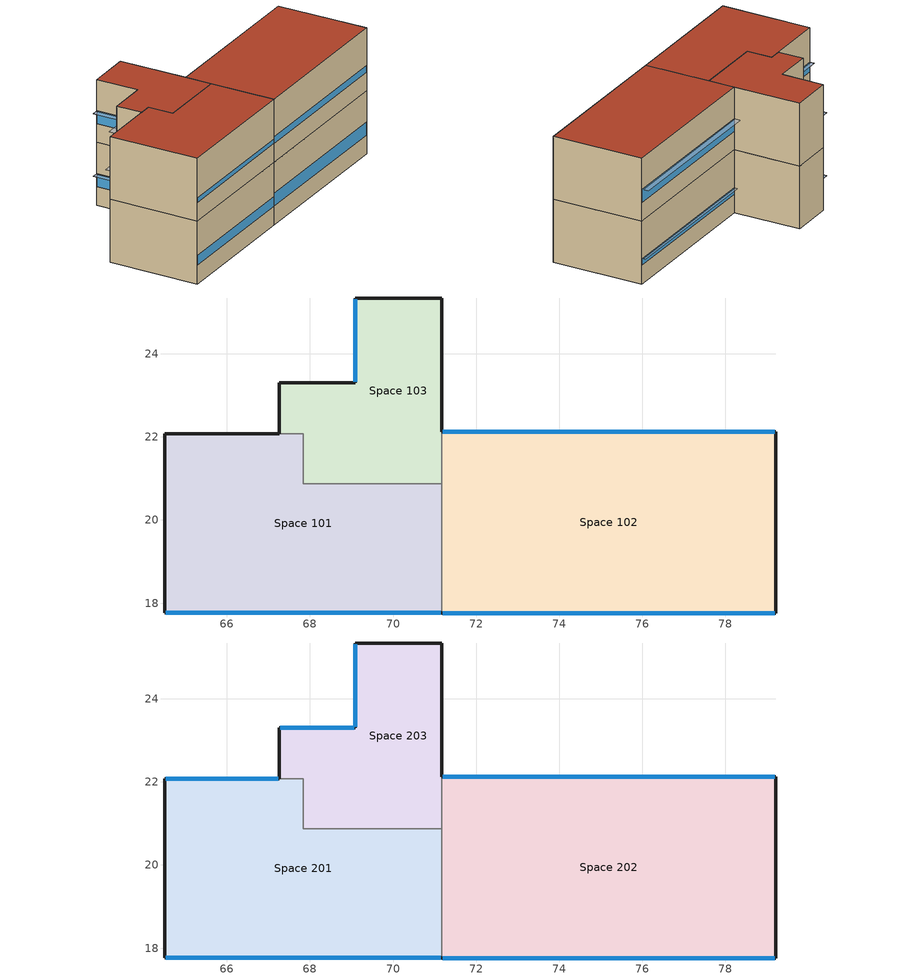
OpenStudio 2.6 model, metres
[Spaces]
Space 101
 floor ground: 67.84,22.07 67.84,20.87 71.17,20.87 71.17,17.76 64.51,17.76 64.51,22.07 z3
 wall outside: 67.26,22.07 64.51,22.07 64.51,17.76 71.17,17.76 z3:6
 wall to Space 102: 71.17,17.76 71.17,20.87 z3:6
 wall to Space 103: 71.17,20.87 67.84,20.87 67.84,22.07 67.26,22.07 z3:6
 window: 64.53,17.76 71.14,17.76 z3.9:4.35
Space 102
 floor ground: 79.21,22.12 79.21,17.76 71.17,17.76 71.17,22.12 z3
 wall outside: 71.17,17.76 79.21,17.76 79.21,22.12 71.17,22.12 z3:6
 wall to Space 103: 71.17,22.12 71.17,20.87 z3:6
 window: 71.19,17.76 79.18,17.76 z3.9:4.5; 79.18,22.12 71.19,22.12 z3.9:4.2
Space 103
 floor ground: 71.17,25.34 71.17,20.87 67.84,20.87 67.84,22.07 67.26,22.07 67.26,23.3 69.09,23.3 69.09,25.34 z3
 wall outside: 71.17,22.12 71.17,25.34 69.09,25.34 69.09,23.3 67.26,23.3 67.26,22.07 z3:6
 window: 69.09,25.32 69.09,23.33 z3.9:4.52
Space 201
 floor to Space 101: 67.84,22.07 67.84,20.87 71.17,20.87 71.17,17.76 64.51,17.76 64.51,22.07 z6
 wall outside: 67.26,22.07 64.51,22.07 64.51,17.76 71.17,17.76 z6:9
 wall to Space 202: 71.17,17.76 71.17,20.87 z6:9
 wall to Space 203: 71.17,20.87 67.84,20.87 67.84,22.07 67.26,22.07 z6:9
 window: 67.23,22.07 64.53,22.07 z6.9:7.36; 64.53,17.76 71.14,17.76 z6.9:7.11
 roof outside: 71.17,17.76 71.17,20.87 67.84,20.87 67.84,22.07 64.51,22.07 64.51,17.76 z9
Space 202
 floor to Space 102: 79.21,22.12 79.21,17.76 71.17,17.76 71.17,22.12 z6
 wall outside: 71.17,17.76 79.21,17.76 79.21,22.12 71.17,22.12 z6:9
 wall to Space 203: 71.17,22.12 71.17,20.87 z6:9
 window: 71.19,17.76 79.18,17.76 z6.9:7.2; 79.18,22.12 71.19,22.12 z6.9:7.5
 roof outside: 79.21,17.76 79.21,22.12 71.17,22.12 71.17,17.76 z9
Space 203
 floor to Space 103: 71.17,25.34 71.17,20.87 67.84,20.87 67.84,22.07 67.26,22.07 67.26,23.3 69.09,23.3 69.09,25.34 z6
 wall outside: 71.17,22.12 71.17,25.34 69.09,25.34 69.09,23.3 67.26,23.3 67.26,22.07 z6:9
 window: 69.09,25.32 69.09,23.33 z6.9:7.52; 69.06,23.3 67.28,23.3 z6.9:7.67
 roof outside: 71.17,20.87 71.17,25.34 69.09,25.34 69.09,23.3 67.26,23.3 67.26,22.07 67.84,22.07 67.84,20.87 z9
shading: 79.18,22.12 79.18,22.43 71.19,22.43 71.19,22.12 z7.5; 79.18,22.12 79.18,22.28 71.19,22.28 71.19,22.12 z4.2; 69.06,23.3 69.06,23.69 67.28,23.69 67.28,23.3 z7.67; 67.23,22.07 67.23,22.3 64.53,22.3 64.53,22.07 z7.36; 69.09,23.33 69.09,25.32 68.78,25.32 68.78,23.33 z7.52; 69.09,23.33 69.09,25.32 68.78,25.32 68.78,23.33 z4.52
[Building]
Building 1: Space Type=189.1-2009 - Office - OpenOffice - CZ4-8; Default Construction Set=189.1-2009 - CZ5 - Office
[Site]
Piacenza: Latitude {deg}=44.92; Longitude {deg}=9.73; Time Zone {hr}=1; Elevation {m}=134
[ClimateZones]
Climate Zone Institution Name 1=ASHRAE; Climate Zone Document Name 1=ANSI/ASHRAE Standard 169; Climate Zone Document Year 1=2006; Climate Zone Institution Name 2=CEC; Climate Zone Document Name 2=California Climate Zone Descriptions; Climate Zone Document Year 2=1995
[SizingPeriod:DesignDay] Sky Clearness=0; Rain Indicator=0; Snow Indicator=0; Day of Month=21; Daylight Saving Time Indicator=0; Dry-Bulb Temperature Range Modifier Type=DefaultMultipliers
Name | Maximum Dry-Bulb Temperature {C} | Daily Dry-Bulb Temperature Range {deltaC} | Humidity Indicating Conditions at Maximum Dry-Bulb | Barometric Pressure {Pa} | Wind Speed {m/s} | Wind Direction {deg} | Month | Day Type | Humidity Indicating Type | Solar Model Indicator | ASHRAE Taub | ASHRAE Taud
Piacenza Ann Htg 99.6% Condns DB | -6.1 | 0 | -6.1 | 99726 | 2 | 250 | 1 | WinterDesignDay | Wetbulb | ASHRAEClearSky
Piacenza Ann Hum_n 99.6% Condns DP=>MCDB | 3.5 | 0 | -11.3 | 99726 | 2 | 250 | 1 | WinterDesignDay | Dewpoint | ASHRAEClearSky
Piacenza Ann Htg Wind 99.6% Condns WS=>MCDB | 5.8 | 0 | 5.8 | 99726 | 8.9 | 250 | 1 | WinterDesignDay | Wetbulb | ASHRAEClearSky
Piacenza Ann Clg .4% Condns DB=>MWB | 33.1 | 11.9 | 22.7 | 99726 | 2.3 | 90 | 8 | SummerDesignDay | Wetbulb | ASHRAETau | 0.48 | 1.935
Piacenza Ann Clg .4% Condns WB=>MDB | 30.1 | 11.9 | 24.6 | 99726 | 2.3 | 90 | 8 | SummerDesignDay | Wetbulb | ASHRAETau | 0.48 | 1.935
Piacenza Ann Clg .4% Condns DP=>MDB | 27.4 | 11.9 | 23 | 99726 | 2.3 | 90 | 8 | SummerDesignDay | Dewpoint | ASHRAETau | 0.48 | 1.935
Piacenza Ann Clg .4% Condns Enth=>MDB | 30.3 | 11.9 | 74900 | 99726 | 2.3 | 90 | 8 | SummerDesignDay | Enthalpy | ASHRAETau | 0.48 | 1.935
COPENHAGEN Ann Htg 99.6% Condns DB | -9.2 | 0 | -9.2 | 101265 | 4.8 | 50 | 2 | WinterDesignDay | Wetbulb | ASHRAEClearSky
COPENHAGEN Ann Hum_n 99.6% Condns DP=>MCDB | -7.6 | 0 | -12 | 101265 | 4.8 | 50 | 2 | WinterDesignDay | Dewpoint | ASHRAEClearSky
COPENHAGEN Ann Htg Wind 99.6% Condns WS=>MCDB | 4.1 | 0 | 4.1 | 101265 | 14.7 | 50 | 2 | WinterDesignDay | Wetbulb | ASHRAEClearSky
COPENHAGEN Ann Clg .4% Condns DB=>MWB | 25.5 | 8 | 17.9 | 101265 | 4.6 | 160 | 7 | SummerDesignDay | Wetbulb | ASHRAETau | 0.447 | 1.986
COPENHAGEN Ann Clg .4% Condns WB=>MDB | 23.4 | 8 | 19.3 | 101265 | 4.6 | 160 | 7 | SummerDesignDay | Wetbulb | ASHRAETau | 0.447 | 1.986
COPENHAGEN Ann Clg .4% Condns DP=>MDB | 20.8 | 8 | 17.9 | 101265 | 4.6 | 160 | 7 | SummerDesignDay | Dewpoint | ASHRAETau | 0.447 | 1.986
COPENHAGEN Ann Clg .4% Condns Enth=>MDB | 23.1 | 8 | 54800 | 101265 | 4.6 | 160 | 7 | SummerDesignDay | Enthalpy | ASHRAETau | 0.447 | 1.986
[DefaultConstructionSet] Interior Partition Construction=Interior Partition
Name | Default Exterior Surface Constructions | Default Interior Surface Constructions | Default Ground Contact Surface Constructions | Default Exterior SubSurface Constructions | Default Interior SubSurface Constructions
189.1-2009 - CZ1 - Office | Default Surface Constructions 22 | Default Surface Constructions 23 | Default Surface Constructions 24 | Default Sub Surface Constructions 15 | Default Sub Surface Constructions 16
189.1-2009 - CZ5 - Office | Default Surface Constructions 13 | Default Surface Constructions 14 | Default Surface Constructions 15 | Default Sub Surface Constructions 9 | Default Sub Surface Constructions 10
[DefaultSurfaceConstructions]
Name | Floor Construction | Wall Construction | Roof Ceiling Construction
Default Surface Constructions 13 | ExtSlabCarpet 4in ClimateZone 1-8 | ASHRAE 189.1-2009 ExtWall Mass ClimateZone 5 | ASHRAE 189.1-2009 ExtRoof IEAD ClimateZone 2-5
Default Surface Constructions 14; Default Surface Constructions 23 | Interior Floor | Interior Wall | Interior Ceiling
Default Surface Constructions 15; Default Surface Constructions 24 | ExtSlabCarpet 4in ClimateZone 1-8 | ExtSlabCarpet 4in ClimateZone 1-8 | ExtSlabCarpet 4in ClimateZone 1-8
Default Surface Constructions 22 | ExtSlabCarpet 4in ClimateZone 1-8 | exterior wall mass climite zone 2_wall 3 | ASHRAE 189.1-2009 ExtRoof IEAD ClimateZone 1
[Construction]
ExtSlabCarpet 4in ClimateZone 1-8: MAT-CC05 4 HW CONCRETE, CP02 CARPET PAD
ASHRAE 189.1-2009 ExtRoof IEAD ClimateZone 1: Roof Membrane, Roof Insulation [18], Metal Decking
Interior Floor: F16 Acoustic tile, F05 Ceiling air space resistance, M11 100mm lightweight concrete
Interior Wall: G01a 19mm gypsum board, F04 Wall air space resistance, G01a 19mm gypsum board
Interior Ceiling: M11 100mm lightweight concrete, F05 Ceiling air space resistance, F16 Acoustic tile
ASHRAE 189.1-2009 ExtWindow ClimateZone 1: Theoretical Glass [167]
Exterior Door: F08 Metal surface, I01 25mm insulation board
Interior Window: Clear 3mm
Interior Door; Interior Partition: G05 25mm wood
ASHRAE 189.1-2009 ExtRoof IEAD ClimateZone 2-5: Roof Membrane, Roof Insulation [21], Metal Decking
ASHRAE 189.1-2009 ExtWindow ClimateZone 4-5: Theoretical Glass [207]
ASHRAE 189.1-2009 ExtWall Mass ClimateZone 5: 1IN Stucco, 8IN Concrete HW, Wall Insulation [40], 1/2IN Gypsum
exterior wall mass climite zone 2_wall 3: stucco_base 0,5, metal siding_wall 3, Insulation exterior wall_3, Insulation exterior wall_3, stucco_base 1,5
[Material] Thermal Absorptance=0.9
Name | Roughness | Thickness {m} | Conductivity {W/m-K} | Density {kg/m3} | Specific Heat {J/kg-K} | Solar Absorptance | Visible Absorptance
MAT-CC05 4 HW CONCRETE | Rough | 0.1016 | 1.311 | 2240 | 836.8 | 0.85 | 0.85
1IN Stucco | Smooth | 0.0253 | 0.6918 | 1858 | 837 | 0.92 | 0.92
8IN Concrete HW | MediumRough | 0.2033 | 1.7296 | 2243 | 837 | 0.65 | 0.65
1/2IN Gypsum | Smooth | 0.0127 | 0.16 | 784.9 | 830 | 0.4 | 0.4
Roof Membrane | VeryRough | 0.0095 | 0.16 | 1121.29 | 1460 | 0.7 | 0.7
Roof Insulation [18] | MediumRough | 0.1693 | 0.049 | 265 | 836.8 | 0.7 | 0.7
Metal Decking | MediumSmooth | 0.0015 | 45.006 | 7680 | 418.4 | 0.6 | 0.6
F16 Acoustic tile | MediumSmooth | 0.0191 | 0.06 | 368 | 590 | 0.3 | 0.3
M11 100mm lightweight concrete | MediumRough | 0.1016 | 0.53 | 1280 | 840 | 0.5 | 0.5
G01a 19mm gypsum board | MediumSmooth | 0.019 | 0.16 | 800 | 1090 | 0.4 | 0.4
F08 Metal surface | Smooth | 0.0008 | 45.28 | 7824 | 500 | 0.7 | 0.7
I01 25mm insulation board | MediumRough | 0.0254 | 0.03 | 43 | 1210 | 0.6 | 0.6
G05 25mm wood | MediumSmooth | 0.0254 | 0.15 | 608 | 1630 | 0.5 | 0.5
Roof Insulation [21] | MediumRough | 0.2105 | 0.049 | 265 | 836.8 | 0.7 | 0.7
Wall Insulation [40] | MediumRough | 0.0794 | 0.0432 | 91 | 837 | 0.5 | 0.5
stucco_base 1,5 | MediumRough | 0.015 | 0.6918 | 1858 | 837 | 0.92 | 0.92
stucco_base 0,5 | Smooth | 0.005 | 0.6918 | 1858 | 837 | 0.92 | 0.92
metal siding_wall 3 | Smooth | 0.0015 | 44.96 | 7688.86 | 410 | 0.2 | 0.2
Insulation exterior wall_3 | VeryRough | 0.08 | 0.05 | 19 | 960 | 0.7 | 0.7
[Material:NoMass]
CP02 CARPET PAD: Roughness=Smooth; Thermal Resistance {m2-K/W}=0.1; Thermal Absorptance=0.9; Solar Absorptance=0.8; Visible Absorptance=0.8
[Material:AirGap]
Name | Thermal Resistance {m2-K/W}
F05 Ceiling air space resistance | 0.18
F04 Wall air space resistance | 0.15
[DefaultSubSurfaceConstructions]
Name | Fixed Window Construction | Operable Window Construction | Door Construction | Tubular Daylight Dome Construction | Tubular Daylight Diffuser Construction
Default Sub Surface Constructions 9 | ASHRAE 189.1-2009 ExtWindow ClimateZone 4-5 | ASHRAE 189.1-2009 ExtWindow ClimateZone 4-5 | Exterior Door | Interior Window | Interior Window
Default Sub Surface Constructions 10; Default Sub Surface Constructions 16 | Interior Window | Interior Window | Interior Door
Default Sub Surface Constructions 15 | ASHRAE 189.1-2009 ExtWindow ClimateZone 1 | ASHRAE 189.1-2009 ExtWindow ClimateZone 1 | Exterior Door | Interior Window | Interior Window
[WindowMaterial:Glazing] Optical Data Type=SpectralAverage; Thickness {m}=0.003; Back Side Solar Reflectance at Normal Incidence=0; Back Side Visible Reflectance at Normal Incidence=0; Infrared Transmittance at Normal Incidence=0; Dirt Correction Factor for Solar and Visible Transmittance=1; Solar Diffusing=No
Name | Solar Transmittance at Normal Incidence | Front Side Solar Reflectance at Normal Incidence | Visible Transmittance at Normal Incidence | Front Side Visible Reflectance at Normal Incidence | Front Side Infrared Hemispherical Emissivity | Back Side Infrared Hemispherical Emissivity | Conductivity {W/m-K}
Theoretical Glass [167] | 0.2374 | 0.7126 | 0.2512 | 0.6988 | 0.985 | 0.985 | 2.1073
Clear 3mm | 0.837 | 0.075 | 0.898 | 0.081 | 0.84 | 0.84 | 0.9
Theoretical Glass [207] | 0.3311 | 0.6189 | 0.44 | 0.51 | 0.9 | 0.9 | 0.0133
[WindowMaterial:Blind]
Window Material Blind 1: Slat Width {m}=0.025; Slat Separation {m}=0.01875; Front Side Slat Beam Solar Reflectance=0.5; Back Side Slat Beam Solar Reflectance=0.5; Front Side Slat Diffuse Solar Reflectance=0.5; Back Side Slat Diffuse Solar Reflectance=0.5; Slat Beam Visible Transmittance=0
[SpaceType] Standards Building Type=Office
Name | Default Schedule Set | Design Specification Outdoor Air Object | Standards Space Type
189.1-2009 - Office - BreakRoom - CZ1-3 | 189.1-2009 - Office - BreakRoom - CZ1-3 Schedule Set | 189.1-2009 - Office - BreakRoom - CZ1-3 Ventilation | BreakRoom
189.1-2009 - Office - Lobby - CZ1-3 | 189.1-2009 - Office - Lobby - CZ1-3 Schedule Set | 189.1-2009 - Office - Lobby - CZ1-3 Ventilation | Lobby
189.1-2009 - Office - Stair - CZ1-3 | 189.1-2009 - Office - Stair - CZ1-3 Schedule Set | 189.1-2009 - Office - Stair - CZ1-3 Ventilation | Stair
189.1-2009 - Office - WholeBuilding - Sm Office - CZ1-3 | 189.1-2009 - Office - WholeBuilding - Sm Office - CZ1-3 Schedule Set | 189.1-2009 - Office - WholeBuilding - Sm Office - CZ1-3 Ventilation | WholeBuilding - Sm Office
189.1-2009 - Office - OpenOffice - CZ4-8 | 189.1-2009 - Office - OpenOffice - CZ4-8 Schedule Set | 189.1-2009 - Office - OpenOffice - CZ4-8 Ventilation | OpenOffice
[DefaultScheduleSet] Lighting Schedule=Office Bldg Light
Name | Number of People Schedule | People Activity Level Schedule | Electric Equipment Schedule | Infiltration Schedule
189.1-2009 - Office - BreakRoom - CZ1-3 Schedule Set; 189.1-2009 - Office - Lobby - CZ1-3 Schedule Set | Office Misc Occ | Office Activity | Office Bldg Equip | Office Infil Quarter On
189.1-2009 - Office - Stair - CZ1-3 Schedule Set |  |  |  | Office Infil Quarter On
189.1-2009 - Office - WholeBuilding - Sm Office - CZ1-3 Schedule Set | Small Office Bldg Occ | Small Office Activity | Small Office Bldg Equip | Small Office Infil Quarter On
189.1-2009 - Office - OpenOffice - CZ4-8 Schedule Set | Office Work Occ | Office Activity | Office Bldg Equip | Office Infil Quarter On
[Lights:Definition] Design Level Calculation Method=Watts/Area
Name | Watts per Space Floor Area {W/m2}
189.1-2009 - Office - BreakRoom - CZ1-3 Lights Definition | 11.625
189.1-2009 - Office - Lobby - CZ1-3 Lights Definition | 12.5938
189.1-2009 - Office - Stair - CZ1-3 Lights Definition | 5.81251
189.1-2009 - Office - WholeBuilding - Sm Office - CZ1-3 Lights Definition | 9.68752
189.1-2009 - Office - OpenOffice - CZ4-8 Lights Definition | 10.6563
[Lights]
Name | Lights Definition | Space or SpaceType | Schedule
189.1-2009 - Office - BreakRoom - CZ1-3 Lights | 189.1-2009 - Office - BreakRoom - CZ1-3 Lights Definition | 189.1-2009 - Office - BreakRoom - CZ1-3
189.1-2009 - Office - Lobby - CZ1-3 Lights | 189.1-2009 - Office - Lobby - CZ1-3 Lights Definition | 189.1-2009 - Office - Lobby - CZ1-3
189.1-2009 - Office - Stair - CZ1-3 Lights | 189.1-2009 - Office - Stair - CZ1-3 Lights Definition | 189.1-2009 - Office - Stair - CZ1-3
189.1-2009 - Office - WholeBuilding - Sm Office - CZ1-3 Lights | 189.1-2009 - Office - WholeBuilding - Sm Office - CZ1-3 Lights Definition | 189.1-2009 - Office - WholeBuilding - Sm Office - CZ1-3 | Office Bldg Light_base
189.1-2009 - Office - OpenOffice - CZ4-8 Lights | 189.1-2009 - Office - OpenOffice - CZ4-8 Lights Definition | 189.1-2009 - Office - OpenOffice - CZ4-8
[DesignSpecification:OutdoorAir] Outdoor Air Method=Sum
Name | Outdoor Air Flow per Person {m3/s-person} | Outdoor Air Flow per Floor Area {m3/s-m2}
189.1-2009 - Office - BreakRoom - CZ1-3 Ventilation; 189.1-2009 - Office - Lobby - CZ1-3 Ventilation | 0.00707921
189.1-2009 - Office - Stair - CZ1-3 Ventilation |  | 0.000254
189.1-2009 - Office - WholeBuilding - Sm Office - CZ1-3 Ventilation; 189.1-2009 - Office - OpenOffice - CZ4-8 Ventilation | 0.00943895
[People:Definition] Number of People Calculation Method=People/Area; Fraction Radiant=0.3
Name | People per Space Floor Area {person/m2}
189.1-2009 - Office - BreakRoom - CZ1-3 People Definition | 0.538196
189.1-2009 - Office - Lobby - CZ1-3 People Definition | 0.107639
189.1-2009 - Office - WholeBuilding - Sm Office - CZ1-3 People Definition | 0.0538196
189.1-2009 - Office - OpenOffice - CZ4-8 People Definition | 0.0565105
[People]
Name | People Definition | Space or SpaceType | Number of People Schedule
189.1-2009 - Office - BreakRoom - CZ1-3 People | 189.1-2009 - Office - BreakRoom - CZ1-3 People Definition | 189.1-2009 - Office - BreakRoom - CZ1-3
189.1-2009 - Office - Lobby - CZ1-3 People | 189.1-2009 - Office - Lobby - CZ1-3 People Definition | 189.1-2009 - Office - Lobby - CZ1-3
189.1-2009 - Office - WholeBuilding - Sm Office - CZ1-3 People | 189.1-2009 - Office - WholeBuilding - Sm Office - CZ1-3 People Definition | 189.1-2009 - Office - WholeBuilding - Sm Office - CZ1-3 | Small Office Bldg Occ 1_base
189.1-2009 - Office - OpenOffice - CZ4-8 People | 189.1-2009 - Office - OpenOffice - CZ4-8 People Definition | 189.1-2009 - Office - OpenOffice - CZ4-8
[SpaceInfiltration:DesignFlowRate] Design Flow Rate Calculation Method=Flow/ExteriorArea
Name | Space or SpaceType | Flow per Exterior Surface Area {m3/s-m2}
189.1-2009 - Office - BreakRoom - CZ1-3 Infiltration | 189.1-2009 - Office - BreakRoom - CZ1-3 | 0.00030226
189.1-2009 - Office - Lobby - CZ1-3 Infiltration | 189.1-2009 - Office - Lobby - CZ1-3 | 0.00030226
189.1-2009 - Office - Stair - CZ1-3 Infiltration | 189.1-2009 - Office - Stair - CZ1-3 | 0.00030226
189.1-2009 - Office - WholeBuilding - Sm Office - CZ1-3 Infiltration | 189.1-2009 - Office - WholeBuilding - Sm Office - CZ1-3 | 0.00030226
189.1-2009 - Office - OpenOffice - CZ4-8 Infiltration | 189.1-2009 - Office - OpenOffice - CZ4-8 | 0.000226568
[ElectricEquipment:Definition] Design Level Calculation Method=Watts/Area
Name | Watts per Space Floor Area {W/m2}
189.1-2009 - Office - BreakRoom - CZ1-3 Electric Equipment Definition | 48.007
189.1-2009 - Office - Lobby - CZ1-3 Electric Equipment Definition | 0.753474
189.1-2009 - Office - WholeBuilding - Sm Office - CZ1-3 Electric Equipment Definition | 5.81251
189.1-2009 - Office - OpenOffice - CZ4-8 Electric Equipment Definition | 7.64238
[ElectricEquipment]
Name | Electric Equipment Definition | Space or SpaceType
189.1-2009 - Office - BreakRoom - CZ1-3 Electric Equipment | 189.1-2009 - Office - BreakRoom - CZ1-3 Electric Equipment Definition | 189.1-2009 - Office - BreakRoom - CZ1-3
189.1-2009 - Office - Lobby - CZ1-3 Electric Equipment | 189.1-2009 - Office - Lobby - CZ1-3 Electric Equipment Definition | 189.1-2009 - Office - Lobby - CZ1-3
189.1-2009 - Office - WholeBuilding - Sm Office - CZ1-3 Electric Equipment | 189.1-2009 - Office - WholeBuilding - Sm Office - CZ1-3 Electric Equipment Definition | 189.1-2009 - Office - WholeBuilding - Sm Office - CZ1-3
189.1-2009 - Office - OpenOffice - CZ4-8 Electric Equipment | 189.1-2009 - Office - OpenOffice - CZ4-8 Electric Equipment Definition | 189.1-2009 - Office - OpenOffice - CZ4-8
[ThermostatSetpoint:DualSetpoint]
Name | Heating Setpoint Temperature Schedule | Cooling Setpoint Temperature Schedule
Thermal Zone 1 Thermostat; Thermal Zone 3 Thermostat 1 | Medium Office HtgSetp | Medium Office ClgSetp
Thermal Zone 2 Thermostat | Small Office HtgSetp | Small Office ClgSetp
[ShadingControl]
Shading Control 1: Shading Type=InteriorBlind; Shading Device Material=Window Material Blind 1
[BuildingStory] Nominal Floor to Floor Height {m}=3
Name | Nominal Z Coordinate {m}
Building Story 1 | 0
Building Story 2 | 3
[Space] Default Construction Set=189.1-2009 - CZ1 - Office
Name | Space Type | Building Story | Thermal Zone
Space 101 | 189.1-2009 - Office - Lobby - CZ1-3 | Building Story 1 | Thermal Zone 1
Space 102 | 189.1-2009 - Office - BreakRoom - CZ1-3 | Building Story 1 | Thermal Zone 3
Space 103 | 189.1-2009 - Office - Stair - CZ1-3 | Building Story 1 | Thermal Zone 1
Space 201 | 189.1-2009 - Office - WholeBuilding - Sm Office - CZ1-3 | Building Story 2 | Thermal Zone 2
Space 202 | 189.1-2009 - Office - BreakRoom - CZ1-3 | Building Story 2 | Thermal Zone 3
Space 203 | 189.1-2009 - Office - Stair - CZ1-3 | Building Story 2 | Thermal Zone 1
[ThermalZone] Use Ideal Air Loads=Yes
Name | Thermostat
Thermal Zone 1 | Thermal Zone 1 Thermostat
Thermal Zone 2 | Thermal Zone 2 Thermostat
Thermal Zone 3 | Thermal Zone 3 Thermostat 1
[Sizing:Zone] Zone Cooling Design Supply Air Temperature Input Method=SupplyAirTemperature; Zone Cooling Design Supply Air Temperature {C}=14; Zone Cooling Design Supply Air Temperature Difference {deltaC}=11.11; Zone Heating Design Supply Air Temperature Input Method=SupplyAirTemperature; Zone Heating Design Supply Air Temperature {C}=40; Zone Heating Design Supply Air Temperature Difference {deltaC}=11.11; Zone Cooling Design Supply Air Humidity Ratio {kg-H2O/kg-air}=0.0085; Zone Heating Design Supply Air Humidity Ratio {kg-H2O/kg-air}=0.008; Cooling Design Air Flow Method=DesignDay; Heating Design Air Flow Method=DesignDay; Account for Dedicated Outdoor Air System=No; Dedicated Outdoor Air System Control Strategy=NeutralSupplyAir; Dedicated Outdoor Air Low Setpoint Temperature for Design {C}=autosize; Dedicated Outdoor Air High Setpoint Temperature for Design {C}=autosize
Thermal Zone 1; Thermal Zone 2; Thermal Zone 3
[Schedule:Ruleset]
Name | Default Day Schedule | Summer Design Day Schedule | Winter Design Day Schedule
Office Bldg Light | Office Bldg Light Default Schedule | Office Bldg Light Summer Design Day | Office Bldg Light Winter Design Day
Office Misc Occ | Office Bldg Occ Default Schedule 1 | Office Bldg Occ Summer Design Day 1 | Office Bldg Occ Winter Design Day 1
Office Activity | Office Activity Default Schedule | Office Activity Summer Design Day | Office Activity Winter Design Day
Office Infil Quarter On | Office Infil Quarter On Default Schedule | Office Infil Quarter On Summer Design Day | Office Infil Quarter On Winter Design Day
Office Bldg Equip | Office Bldg Equip Default Schedule | Office Bldg Equip Summer Design Day | Office Bldg Equip Winter Design Day
Medium Office HtgSetp | Medium Office HtgSetp Default Schedule | Medium Office HtgSetp Summer Design Day | Medium Office HtgSetp Winter Design Day
Medium Office ClgSetp | Medium Office ClgSetp Default Schedule | Medium Office ClgSetp Summer Design Day | Medium Office ClgSetp Winter Design Day
Office Work Occ | Office Bldg Occ Default Schedule | Office Bldg Occ Summer Design Day | Office Bldg Occ Winter Design Day
Small Office Bldg Occ | Small Office Bldg Occ Default Schedule | Small Office Bldg Occ Summer Design Day | Small Office Bldg Occ Winter Design Day
Small Office Activity | Small Office Activity Default Schedule | Small Office Activity Summer Design Day | Small Office Activity Winter Design Day
Small Office Infil Quarter On | Small Office Infil Quarter On Default Schedule | Small Office Infil Quarter On Summer Design Day | Small Office Infil Quarter On Winter Design Day
Small Office Bldg Equip | Small Office Bldg Equip Default Schedule | Small Office Bldg Equip Summer Design Day | Small Office Bldg Equip Winter Design Day
Small Office HtgSetp | Small Office HtgSetp Default Schedule | Small Office HtgSetp Summer Design Day | Small Office HtgSetp Winter Design Day
Small Office ClgSetp | Small Office ClgSetp Default Schedule | Small Office ClgSetp Summer Design Day | Small Office ClgSetp Winter Design Day
Small Office Bldg Occ 1_base | Small Office Bldg Occ Default Schedule 1 | Small Office Bldg Occ Summer Design Day 1 | Small Office Bldg Occ Winter Design Day 1
Office Bldg Light_base | Office Bldg Light Default Schedule 1 | Office Bldg Light Summer Design Day 1 | Office Bldg Light Winter Design Day 1
[Schedule:Day]
Office Bldg Light Default Schedule: 5, 0, 0.05, 7, 0, 0.1, 8, 0, 0.3, 17, 0, 0.9, 18, 0, 0.7, 20, 0, 0.5, 22, 0, 0.3, 23, 0, 0.1, 24, 0, 0.05
Office Bldg Light Summer Design Day; Office Infil Quarter On Rule 1 Day Schedule; Office Bldg Equip Summer Design Day; Small Office Infil Quarter On Rule 1 Day Schedule; Small Office Bldg Equip Summer Design Day; Office Bldg Light Summer Design Day 1: 24, 0, 1
Office Bldg Light Winter Design Day; Office Bldg Occ Winter Design Day 1; Office Bldg Occ Rule 1 Day Schedule 1; Office Bldg Equip Winter Design Day; Office Bldg Occ Winter Design Day; Office Bldg Occ Rule 1 Day Schedule; Small Office Bldg Occ Winter Design Day; Small Office Bldg Occ Rule 1 Day Schedule; Small Office Bldg Equip Winter Design Day; Small Office Bldg Occ Winter Design Day 1; Small Office Bldg Occ Rule 1 Day Schedule 1; Office Bldg Light Winter Design Day 1; Office Bldg Light Rule 1 Day Schedule 1: 24, 0, 0
Office Bldg Light Rule 1 Day Schedule: 24, 0, 0.05
Office Bldg Light Rule 2 Day Schedule: 6, 0, 0.05, 8, 0, 0.1, 14, 0, 0.5, 17, 0, 0.15, 24, 0, 0.05
Office Bldg Occ Default Schedule 1: 6, 0, 0, 7, 0, 0.1, 8, 0, 0.2, 20, 0, 0.4, 22, 0, 0.1, 24, 0, 0.05
Office Bldg Occ Summer Design Day 1; Office Bldg Occ Summer Design Day; Small Office Bldg Occ Summer Design Day; Small Office Bldg Occ Summer Design Day 1: 6, 0, 0, 22, 0, 1, 24, 0, 0.05
Office Bldg Occ Rule 2 Day Schedule 1: 6, 0, 0, 8, 0, 0.1, 14, 0, 0.25, 17, 0, 0.1, 24, 0, 0
Office Activity Default Schedule; Office Activity Summer Design Day; Office Activity Winter Design Day: 24, 0, 132
Office Infil Quarter On Default Schedule; Office Infil Quarter On Summer Design Day; Small Office Infil Quarter On Default Schedule; Small Office Infil Quarter On Summer Design Day: 6, 0, 1, 22, 0, 0.25, 24, 0, 1
Office Infil Quarter On Winter Design Day; Office Infil Quarter On Rule 2 Day Schedule; Small Office Infil Quarter On Winter Design Day; Small Office Infil Quarter On Rule 2 Day Schedule: 6, 0, 1, 18, 0, 0.25, 24, 0, 1
Office Bldg Equip Default Schedule: 8, 0, 0.4, 12, 0, 0.9, 13, 0, 0.8, 17, 0, 0.9, 18, 0, 0.8, 20, 0, 0.6, 22, 0, 0.5, 24, 0, 0.4
Office Bldg Equip Rule 1 Day Schedule; Small Office Bldg Equip Rule 1 Day Schedule: 24, 0, 0.3
Office Bldg Equip Rule 2 Day Schedule: 6, 0, 0.3, 8, 0, 0.4, 14, 0, 0.5, 17, 0, 0.35, 24, 0, 0.3
Medium Office HtgSetp Default Schedule; Small Office HtgSetp Default Schedule: 6, 0, 15.6, 22, 0, 21, 24, 0, 15.6
Medium Office HtgSetp Summer Design Day; Medium Office HtgSetp Rule 1 Day Schedule; Small Office HtgSetp Summer Design Day; Small Office HtgSetp Rule 1 Day Schedule: 24, 0, 15.6
Medium Office HtgSetp Winter Design Day; Small Office HtgSetp Winter Design Day: 24, 0, 21
Medium Office HtgSetp Rule 2 Day Schedule; Small Office HtgSetp Rule 2 Day Schedule: 6, 0, 15.6, 18, 0, 21, 24, 0, 15.6
Medium Office ClgSetp Default Schedule; Medium Office ClgSetp Summer Design Day; Small Office ClgSetp Default Schedule; Small Office ClgSetp Summer Design Day: 6, 0, 26.7, 22, 0, 24, 24, 0, 26.7
Medium Office ClgSetp Winter Design Day; Medium Office ClgSetp Rule 1 Day Schedule; Small Office ClgSetp Winter Design Day; Small Office ClgSetp Rule 1 Day Schedule: 24, 0, 26.7
Medium Office ClgSetp Rule 2 Day Schedule; Small Office ClgSetp Rule 2 Day Schedule: 6, 0, 26.7, 18, 0, 24, 24, 0, 26.7
Office Bldg Occ Default Schedule: 6, 0, 0, 7, 0, 0.1, 8, 0, 0.2, 12, 0, 0.85, 13, 0, 0.5, 17, 0, 0.85, 18, 0, 0.7, 20, 0, 0.4, 22, 0, 0.1, 24, 0, 0.05
Office Bldg Occ Rule 2 Day Schedule: 6, 0, 0, 8, 0, 0.1, 14, 0, 0.4, 17, 0, 0.1, 24, 0, 0
Small Office Bldg Occ Default Schedule: 6, 0, 0, 7, 0, 0.1, 8, 0, 0.2, 12, 0, 0.95, 13, 0, 0.5, 17, 0, 0.95, 18, 0, 0.3, 20, 0, 0.1, 24, 0, 0.05
Small Office Bldg Occ Rule 2 Day Schedule: 6, 0, 0, 8, 0, 0.1, 12, 0, 0.3, 17, 0, 0.1, 24, 0, 0
Small Office Activity Default Schedule; Small Office Activity Summer Design Day; Small Office Activity Winter Design Day: 24, 0, 120
Small Office Bldg Equip Default Schedule: 8, 0, 0.4, 12, 0, 0.9, 13, 0, 0.8, 17, 0, 0.9, 18, 0, 0.5, 24, 0, 0.4
Small Office Bldg Equip Rule 2 Day Schedule: 6, 0, 0.3, 8, 0, 0.4, 12, 0, 0.5, 17, 0, 0.35, 24, 0, 0.3
Small Office Bldg Occ Default Schedule 1: 8, 0, 0, 12, 0, 0.95, 13, 0, 0.5, 17, 0, 0.95, 18, 0, 0.3, 20, 0, 0.1, 24, 0, 0
Small Office Bldg Occ Rule 2 Day Schedule 1: 9, 0, 0, 12, 30, 0.3, 24, 0, 0
Office Bldg Light Default Schedule 1: 7, 0, 0, 8, 0, 0.3, 18, 0, 0.9, 20, 0, 0.311771, 24, 0, 0
Office Bldg Light Rule 2 Day Schedule 1: 8, 30, 0, 12, 30, 0.5, 24, 0, 0
[Schedule:Rule] Apply Monday=No; Apply Tuesday=No; Apply Wednesday=No; Apply Thursday=No; Apply Friday=No; Date Specification Type=DateRange; Start Month=1; Start Day=1; End Month=12; End Day=31
Name | Schedule Ruleset | Rule Order | Day Schedule | Apply Sunday | Apply Saturday
Office Bldg Light Rule 1 | Office Bldg Light | 0 | Office Bldg Light Rule 1 Day Schedule | Yes | No
Office Bldg Light Rule 2 | Office Bldg Light | 1 | Office Bldg Light Rule 2 Day Schedule | No | Yes
Office Misc Occ Rule 1 | Office Misc Occ | 0 | Office Bldg Occ Rule 1 Day Schedule 1 | Yes | No
Office Misc Occ Rule 2 | Office Misc Occ | 1 | Office Bldg Occ Rule 2 Day Schedule 1 | No | Yes
Office Infil Quarter On Rule 1 | Office Infil Quarter On | 0 | Office Infil Quarter On Rule 1 Day Schedule | Yes | No
Office Infil Quarter On Rule 2 | Office Infil Quarter On | 1 | Office Infil Quarter On Rule 2 Day Schedule | No | Yes
Office Bldg Equip Rule 1 | Office Bldg Equip | 0 | Office Bldg Equip Rule 1 Day Schedule | Yes | No
Office Bldg Equip Rule 2 | Office Bldg Equip | 1 | Office Bldg Equip Rule 2 Day Schedule | No | Yes
Medium Office HtgSetp Rule 1 | Medium Office HtgSetp | 0 | Medium Office HtgSetp Rule 1 Day Schedule | Yes | No
Medium Office HtgSetp Rule 2 | Medium Office HtgSetp | 1 | Medium Office HtgSetp Rule 2 Day Schedule | No | Yes
Medium Office ClgSetp Rule 1 | Medium Office ClgSetp | 0 | Medium Office ClgSetp Rule 1 Day Schedule | Yes | No
Medium Office ClgSetp Rule 2 | Medium Office ClgSetp | 1 | Medium Office ClgSetp Rule 2 Day Schedule | No | Yes
Office Work Occ Rule 1 | Office Work Occ | 0 | Office Bldg Occ Rule 1 Day Schedule | Yes | No
Office Work Occ Rule 2 | Office Work Occ | 1 | Office Bldg Occ Rule 2 Day Schedule | No | Yes
Small Office Bldg Occ Rule 1 | Small Office Bldg Occ | 0 | Small Office Bldg Occ Rule 1 Day Schedule | Yes | No
Small Office Bldg Occ Rule 2 | Small Office Bldg Occ | 1 | Small Office Bldg Occ Rule 2 Day Schedule | No | Yes
Small Office Infil Quarter On Rule 1 | Small Office Infil Quarter On | 0 | Small Office Infil Quarter On Rule 1 Day Schedule | Yes | No
Small Office Infil Quarter On Rule 2 | Small Office Infil Quarter On | 1 | Small Office Infil Quarter On Rule 2 Day Schedule | No | Yes
Small Office Bldg Equip Rule 1 | Small Office Bldg Equip | 0 | Small Office Bldg Equip Rule 1 Day Schedule | Yes | No
Small Office Bldg Equip Rule 2 | Small Office Bldg Equip | 1 | Small Office Bldg Equip Rule 2 Day Schedule | No | Yes
Small Office HtgSetp Rule 1 | Small Office HtgSetp | 0 | Small Office HtgSetp Rule 1 Day Schedule | Yes | No
Small Office HtgSetp Rule 2 | Small Office HtgSetp | 1 | Small Office HtgSetp Rule 2 Day Schedule | No | Yes
Small Office ClgSetp Rule 1 | Small Office ClgSetp | 0 | Small Office ClgSetp Rule 1 Day Schedule | Yes | No
Small Office ClgSetp Rule 2 | Small Office ClgSetp | 1 | Small Office ClgSetp Rule 2 Day Schedule | No | Yes
Small Office Bldg Occ Rule 3 | Small Office Bldg Occ 1_base | 0 | Small Office Bldg Occ Rule 1 Day Schedule 1 | Yes | No
Small Office Bldg Occ Rule 4 | Small Office Bldg Occ 1_base | 1 | Small Office Bldg Occ Rule 2 Day Schedule 1 | No | Yes
Office Bldg Light Rule 3 | Office Bldg Light_base | 0 | Office Bldg Light Rule 1 Day Schedule 1 | Yes | No
Office Bldg Light Rule 4 | Office Bldg Light_base | 1 | Office Bldg Light Rule 2 Day Schedule 1 | No | Yes
